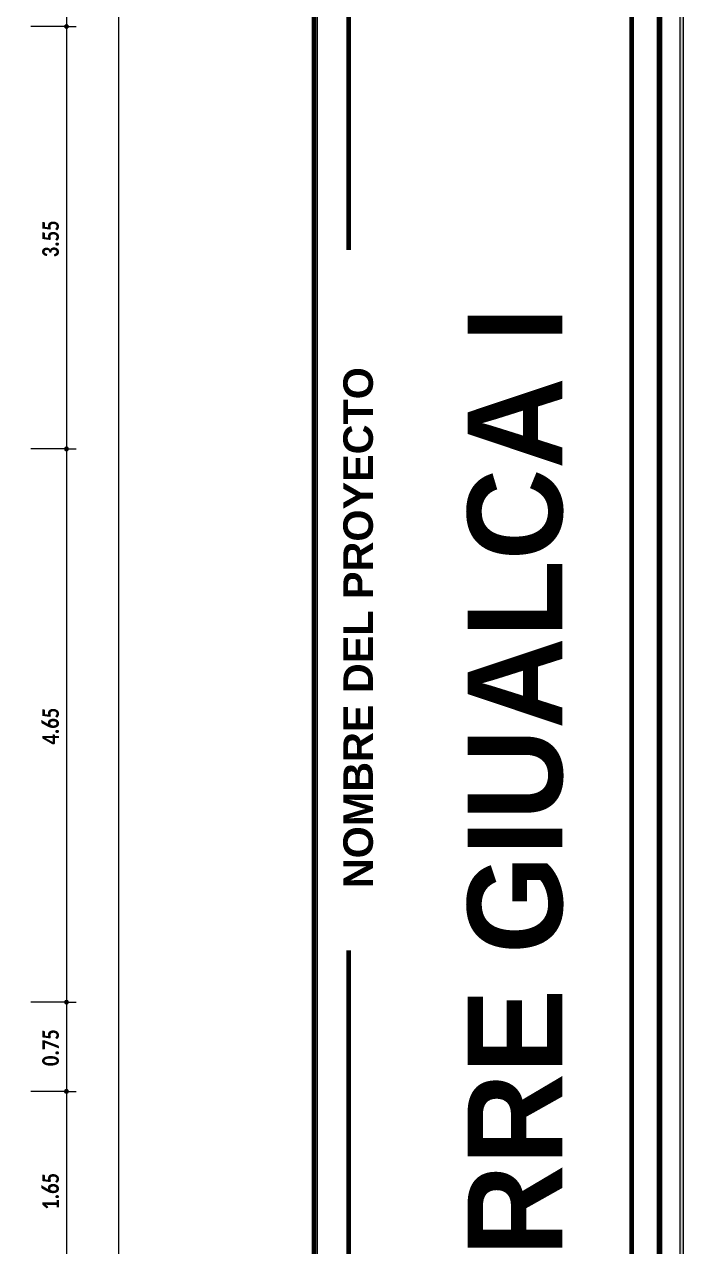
# Model space of a CAD drawing. Header units: metres. Extents: x -144 to 1000, y -717 to 29.
# Drawn here: x 901.24 to 906.78, y -569.43 to -559.16 of the extents above; entities that cross this region are included whole.
import ezdxf

# ---------------------------------------------------------------- set-up
doc = ezdxf.new("R2010")
doc.units = ezdxf.units.M
doc.layers.get('0').update_dxf_attribs({"color": 1})
for name, color, linetype, lineweight in [('A-ANNO-DIMS', 1, 'Continuous', 9), ('G-ANNO-TTLB', 3, 'Continuous', 18), ('G-ANNO-TTLB-WIDE', 1, 'Continuous', 70), ('G-IMPT', 1, 'Continuous', 9)]:
    doc.layers.add(name, color=color, linetype=linetype, lineweight=lineweight)
doc.styles.add('Arial_B', font='arialbd.ttf', dxfattribs={"height": 0.0025})
doc.styles.add('Britannic Bold_B_4', font='', dxfattribs={"height": 0.004465})
doc.styles.add('Calibri_B_4', font='calibrib.ttf', dxfattribs={"height": 0.1125})
doc.styles.get('Britannic Bold_B_4').set_extended_font_data('Britannic Bold', bold=True)

# ---------------------------------------------------------------- blocks, each defined once
blk = doc.blocks.new('tarjeta de nathalie 00')
at = {"layer": 'G-IMPT', "lineweight": 9}
h = blk.add_hatch(color=3, dxfattribs=at)
h.paths.add_polyline_path([(-145.23888, -717.38489), (-145.21019, -717.38489), (-145.21019, -716.89355), (-145.21019, -716.79934), (-145.23888, -716.79934), (-145.23888, -716.89379)])
h.paths.add_polyline_path([(-145.20996, -716.7991), (-145.20996, -717.3851), (-145.2392, -717.3851), (-145.2392, -716.7991)])
h.paths.add_polyline_path([(-145.23902, -717.3868), (-145.20826, -717.3868), (-145.20826, -716.7974), (-145.2392, -716.7974), (-146.09866, -716.7974), (-146.09866, -717.3868)])
h.paths.add_polyline_path([(-145.20795, -716.79707), (-145.20795, -717.3871), (-146.09898, -717.3871), (-146.09898, -716.79707)])
at = {"layer": 'G-ANNO-TTLB', "color": 3}
for p, q in [((-145.20795, -717.3871), (-145.20795, -716.79707)), ((-145.20795, -717.38713), (-145.20795, -716.79707)), ((-145.20826, -716.7974), (-145.20826, -717.3868)), ((-145.2392, -716.7991), (-145.2392, -717.3851)), ((-145.20996, -717.3851), (-145.20996, -716.7991)), ((-145.23888, -717.38489), (-145.23888, -716.89379)), ((-145.21019, -716.89355), (-145.21019, -717.38489))]:
    blk.add_line(p, q, dxfattribs=at)
at = {"layer": 'G-ANNO-TTLB-WIDE', "color": 3}
for p, q in [((-145.2392, -716.7991), (-145.2392, -717.3851)), ((-145.20996, -716.7991), (-145.20996, -717.3851)), ((-145.23627, -717.0241), (-145.23627, -717.1091)), ((-145.21233, -717.24403), (-145.21233, -717.0241)), ((-145.23627, -717.16403), (-145.23627, -717.24403))]:
    blk.add_line(p, q, dxfattribs=at)
at = {"layer": 'G-ANNO-TTLB', "lineweight": 9, "attachment_point": 1, "rotation": 90, "bg_fill": 3, "box_fill_scale": 1.25, "bg_fill_color": 256, "bg_fill_true_color": 13158600, "bg_fill_transparency": 0}
for s, insert, char_height, width, style in [('TORRE GIUALCA I', (-145.2262, -717.20472), 0.008, 0.1678172, 'Britannic Bold_B_4'), ('NOMBRE DEL PROYECTO', (-145.2367, -717.15875), 0.0025, 0.0533122, 'Arial_B')]:
    blk.add_mtext(s, dxfattribs=dict(at, insert=insert, char_height=char_height, width=width, style=style))
blk = doc.blocks.new('J')
at = {"layer": 'A-ANNO-DIMS', "lineweight": 25}
h = blk.add_hatch(color=256, dxfattribs=at)
edge = h.paths.add_edge_path()
edge.add_arc((894.885, -500.325), 0.015, 0, 360)
h = blk.add_hatch(color=256, dxfattribs=at)
edge = h.paths.add_edge_path()
edge.add_arc((894.885, -500.325), 0.015, 0, 360)
h = blk.add_hatch(color=256, dxfattribs=at)
edge = h.paths.add_edge_path()
edge.add_arc((894.885, -503.875), 0.015, 0, 360)
h = blk.add_hatch(color=256, dxfattribs=at)
edge = h.paths.add_edge_path()
edge.add_arc((894.885, -503.875), 0.015, 0, 360)
h = blk.add_hatch(color=256, dxfattribs=at)
edge = h.paths.add_edge_path()
edge.add_arc((894.885, -508.525), 0.015, 0, 360)
h = blk.add_hatch(color=256, dxfattribs=at)
edge = h.paths.add_edge_path()
edge.add_arc((894.885, -508.525), 0.015, 0, 360)
h = blk.add_hatch(color=256, dxfattribs=at)
edge = h.paths.add_edge_path()
edge.add_arc((894.885, -509.275), 0.015, 0, 360)
h = blk.add_hatch(color=256, dxfattribs=at)
edge = h.paths.add_edge_path()
edge.add_arc((894.885, -509.275), 0.015, 0, 360)
at = {"layer": 'A-ANNO-DIMS'}
for p, q in [((895.325, -510.925), (895.325, -489.276)), ((894.885, -499.125), (894.885, -500.325)), ((894.885, -500.325), (894.585, -500.325)), ((894.885, -500.325), (894.585, -500.325)), ((894.885, -500.325), (894.965, -500.325)), ((894.885, -500.325), (894.885, -503.875)), ((894.885, -500.325), (894.965, -500.325)), ((894.885, -503.875), (894.585, -503.875)), ((894.885, -503.875), (894.585, -503.875)), ((894.885, -503.875), (894.965, -503.875)), ((894.885, -503.875), (894.885, -508.525)), ((894.885, -503.875), (894.965, -503.875)), ((894.885, -508.525), (894.585, -508.525)), ((894.885, -508.525), (894.585, -508.525)), ((894.885, -508.525), (894.965, -508.525)), ((894.885, -508.525), (894.885, -509.275)), ((894.885, -508.525), (894.965, -508.525)), ((894.885, -509.275), (894.585, -509.275)), ((894.885, -509.275), (894.585, -509.275)), ((894.885, -509.275), (894.965, -509.275)), ((894.885, -509.275), (894.885, -510.925)), ((894.885, -509.275), (894.965, -509.275))]:
    blk.add_line(p, q, dxfattribs=at)
at = {"layer": 'A-ANNO-DIMS', "lineweight": 25}
for centre in [(894.885, -500.325), (894.885, -500.325), (894.885, -503.875), (894.885, -503.875), (894.885, -508.525), (894.885, -508.525), (894.885, -509.275), (894.885, -509.275)]:
    blk.add_circle(centre, 0.015, dxfattribs=at)
at = {"layer": 'A-ANNO-DIMS', "style": 'Calibri_B_4', "width": 0.8}
for s, p in [('3.55', (894.821, -502.264)), ('4.65', (894.821, -506.36)), ('0.75', (894.821, -509.062)), ('1.65', (894.821, -510.27))]:
    blk.add_text(s, height=0.14, rotation=90, dxfattribs=at).set_placement(p)

msp = doc.modelspace()

# ---------------------------------------------------------------- block references
at = {"xscale": 99.43160266323505, "yscale": 99.43160266323505, "zscale": 99.43160266323505}
msp.add_blockref('tarjeta de nathalie 00', (15345.034, 70741.827), dxfattribs=at)

# ---------------------------------------------------------------- next in the draw order: block references
at = {"color": 3}
msp.add_blockref('J', (6.705, -58.85), dxfattribs=at)

doc.saveas('drawing.dxf')
